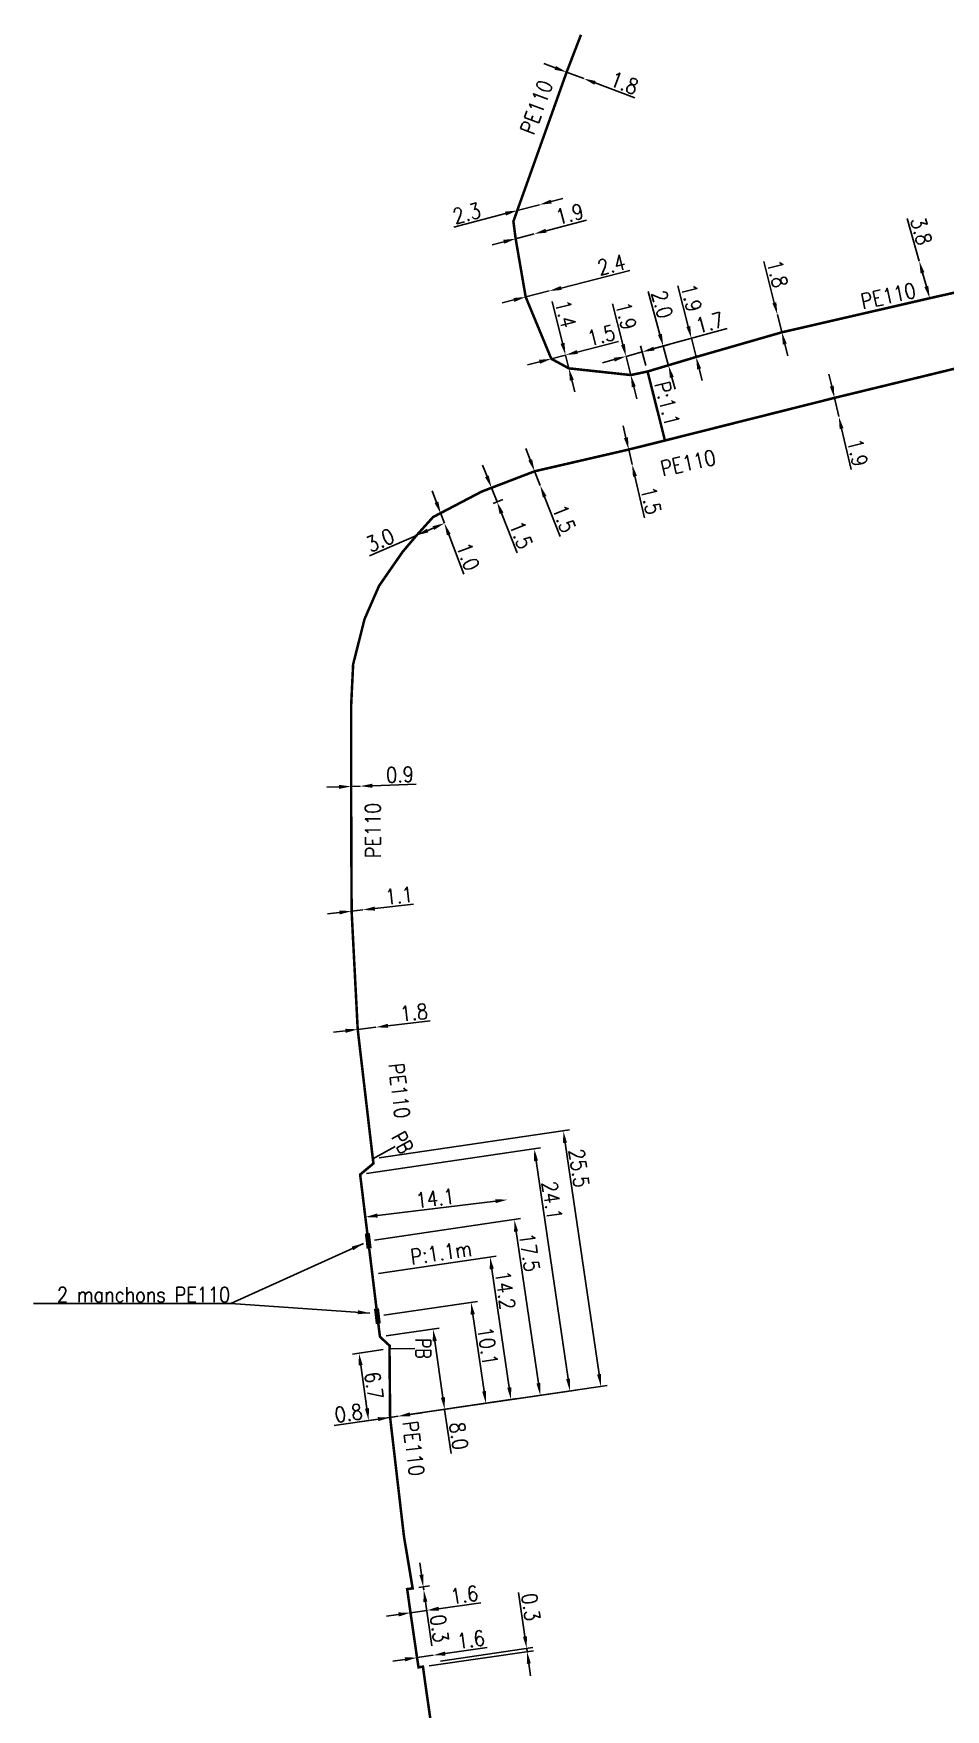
# Model space of a CAD drawing. Header units: millimetres. Extents: x 147000 to 147997, y 130417 to 131006.
# Drawn here: x 147166.3 to 147256.1, y 130835 to 131000.1 of the extents above; entities that cross this region are included whole.
import ezdxf
from ezdxf.enums import TextEntityAlignment as Align

# ---------------------------------------------------------------- set-up
doc = ezdxf.new("R2010")
doc.units = ezdxf.units.MM
doc.header["$PDMODE"] = 34
doc.linetypes.add('L_100_PE', pattern=[14, 10, -1.5, 1, -1.5])
doc.layers.get('0').update_dxf_attribs({"linetype": 'CONTINUOUS'})
doc.layers.get('Defpoints').update_dxf_attribs({"linetype": 'CONTINUOUS'})
doc.layers.add('L_140', color=3, linetype='CONTINUOUS')
doc.layers.add('L_340', color=7, linetype='CONTINUOUS')
doc.styles.add('G_ROMANS', font='ROMANS.SHX', dxfattribs={"width": 0.75})
doc.styles.get("Standard").update_dxf_attribs({"font": 'romans.shx', "width": 0.85})
doc.dimstyles.get("Standard").update_dxf_attribs({"dimtxt": 1.5, "dimasz": 1.2, "dimexe": 0.625, "dimexo": 0.625, "dimgap": 0.25, "dimtad": 1, "dimdec": 1, "dimzin": 0, "dimdsep": 46, "dimtxsty": 'Standard', "dimcen": -0.5, "dimadec": 0, "dimazin": 0, "dimtfac": 1, "dimtdec": 1, "dimtmove": 0, "dimatfit": 3, "dimfxl": 0, "dimtolj": 1, "dimtzin": 0, "dimarcsym": 0})

# ---------------------------------------------------------------- blocks, each defined once
blk = doc.blocks.new('*D0')
at = {"layer": 'Defpoints', "color": 0, "linetype": 'Continuous', "transparency": 16777216}
for p in [(147213, 130885.24), (147213, 130885.24), (147199, 130883.53)]:
    blk.add_point(p, dxfattribs=at)
at = {"layer": 'L_140', "color": 0, "linetype": 'Continuous', "lineweight": -2, "transparency": 16777216}
for p, q in [((147212.92, 130885.86), (147212.92, 130885.86)), ((147198.92, 130884.15), (147198.92, 130884.15)), ((147200.19, 130883.68), (147211.81, 130885.09))]:
    blk.add_line(p, q, dxfattribs=at)
at = {"layer": 'L_140', "color": 0, "linetype": 'Continuous', "transparency": 16777216}
for points in [[(147211.78, 130885.29), (147211.83, 130884.9), (147213, 130885.24)], [(147200.17, 130883.88), (147200.22, 130883.48), (147199, 130883.53)]]:
    blk.add_solid(points, dxfattribs=at)
at = {"layer": 'L_140', "color": 0, "linetype": 'Continuous', "transparency": 16777216, "insert": (147205.88, 130885.38), "char_height": 1.5, "attachment_point": 5, "rotation": 6.949}
blk.add_mtext('\\A1;14.1', dxfattribs=at)
blk = doc.blocks.new('*D1')
at = {"layer": 'Defpoints', "color": 0, "linetype": 'Continuous', "transparency": 16777216}
for p in [(147201.38, 130870.56), (147202.23, 130863.91), (147199.33, 130863.49)]:
    blk.add_point(p, dxfattribs=at)
at = {"layer": 'L_340', "color": 0, "linetype": 'Continuous', "lineweight": -2, "transparency": 16777216}
for p, q in [((147200.76, 130870.47), (147197.75, 130870.03)), ((147198.55, 130868.94), (147199.16, 130864.68)), ((147201.61, 130863.82), (147198.72, 130863.4))]:
    blk.add_line(p, q, dxfattribs=at)
at = {"layer": 'L_340', "color": 0, "linetype": 'Continuous', "transparency": 16777216}
for points in [[(147198.74, 130868.97), (147198.35, 130868.91), (147198.37, 130870.12)], [(147199.36, 130864.71), (147198.96, 130864.65), (147199.33, 130863.49)]]:
    blk.add_solid(points, dxfattribs=at)
at = {"layer": 'L_340', "color": 0, "linetype": 'Continuous', "transparency": 16777216, "insert": (147199.85, 130866.93), "char_height": 1.5, "attachment_point": 5, "rotation": 278.2511}
blk.add_mtext('\\A1;6.7', dxfattribs=at)
blk = doc.blocks.new('*D2')
at = {"layer": 'Defpoints', "color": 0, "linetype": 'Continuous', "transparency": 16777216}
for p in [(147200.44, 130871.74), (147202.23, 130863.91), (147206.81, 130864.58)]:
    blk.add_point(p, dxfattribs=at)
at = {"layer": 'L_140', "color": 0, "linetype": 'Continuous', "lineweight": -2, "transparency": 16777216}
for p, q in [((147201.06, 130871.83), (147206.28, 130872.59)), ((147205.84, 130871.31), (147206.64, 130865.77)), ((147202.85, 130864), (147207.43, 130864.67)), ((147206.81, 130864.58), (147207.44, 130860.25))]:
    blk.add_line(p, q, dxfattribs=at)
at = {"layer": 'L_140', "color": 0, "linetype": 'Continuous', "transparency": 16777216}
for points in [[(147206.04, 130871.34), (147205.64, 130871.28), (147205.66, 130872.5)], [(147206.84, 130865.79), (147206.44, 130865.74), (147206.81, 130864.58)]]:
    blk.add_solid(points, dxfattribs=at)
at = {"layer": 'L_140', "color": 0, "linetype": 'Continuous', "transparency": 16777216, "insert": (147208.2, 130861.96), "char_height": 1.5, "attachment_point": 5, "rotation": 278.2511}
blk.add_mtext('\\A1;8.0', dxfattribs=at)
blk = doc.blocks.new('*D3')
at = {"layer": 'Defpoints', "color": 0, "linetype": 'Continuous', "transparency": 16777216}
for p in [(147200.19, 130873.77), (147202.23, 130863.91), (147210.87, 130865.18)]:
    blk.add_point(p, dxfattribs=at)
at = {"layer": 'L_340', "color": 0, "linetype": 'Continuous', "lineweight": -2, "transparency": 16777216}
for p, q in [((147200.81, 130873.86), (147210.03, 130875.22)), ((147209.58, 130873.94), (147210.7, 130866.37)), ((147202.85, 130864), (147211.49, 130865.28))]:
    blk.add_line(p, q, dxfattribs=at)
at = {"layer": 'L_340', "color": 0, "linetype": 'Continuous', "transparency": 16777216}
for points in [[(147209.78, 130873.97), (147209.38, 130873.91), (147209.41, 130875.13)], [(147210.89, 130866.4), (147210.5, 130866.34), (147210.87, 130865.18)]]:
    blk.add_solid(points, dxfattribs=at)
at = {"layer": 'L_340', "color": 0, "linetype": 'Continuous', "transparency": 16777216, "insert": (147211.05, 130870.82), "char_height": 1.5, "attachment_point": 5, "rotation": 278.3674}
blk.add_mtext('\\A1;10.1', dxfattribs=at)
blk = doc.blocks.new('*D4')
at = {"layer": 'Defpoints', "color": 0, "linetype": 'Continuous', "transparency": 16777216}
for p in [(147199.69, 130877.89), (147213.34, 130865.55), (147202.23, 130863.91)]:
    blk.add_point(p, dxfattribs=at)
at = {"layer": 'L_140', "color": 0, "linetype": 'Continuous', "lineweight": -2, "transparency": 16777216}
for p, q in [((147200.31, 130877.98), (147211.89, 130879.69)), ((147211.45, 130878.41), (147213.17, 130866.74)), ((147202.85, 130864), (147213.96, 130865.64))]:
    blk.add_line(p, q, dxfattribs=at)
at = {"layer": 'L_140', "color": 0, "linetype": 'Continuous', "transparency": 16777216}
for points in [[(147211.65, 130878.44), (147211.25, 130878.38), (147211.28, 130879.6)], [(147213.37, 130866.76), (147212.97, 130866.71), (147213.34, 130865.55)]]:
    blk.add_solid(points, dxfattribs=at)
at = {"layer": 'L_140', "color": 0, "linetype": 'Continuous', "transparency": 16777216, "insert": (147212.77, 130876.32), "char_height": 1.5, "attachment_point": 5, "rotation": 278.3674}
blk.add_mtext('\\A1;14.2', dxfattribs=at)
blk = doc.blocks.new('*D5')
at = {"layer": 'Defpoints', "color": 0, "linetype": 'Continuous', "transparency": 16777216}
for p in [(147199.29, 130881.17), (147216.22, 130865.97), (147202.23, 130863.91)]:
    blk.add_point(p, dxfattribs=at)
at = {"layer": 'L_340', "color": 0, "linetype": 'Continuous', "lineweight": -2, "transparency": 16777216}
for p, q in [((147199.91, 130881.26), (147214.29, 130883.38)), ((147213.85, 130882.1), (147216.04, 130867.16)), ((147202.85, 130864), (147216.84, 130866.06))]:
    blk.add_line(p, q, dxfattribs=at)
at = {"layer": 'L_340', "color": 0, "linetype": 'Continuous', "transparency": 16777216}
for points in [[(147214.04, 130882.13), (147213.65, 130882.07), (147213.67, 130883.28)], [(147216.24, 130867.19), (147215.85, 130867.13), (147216.22, 130865.97)]]:
    blk.add_solid(points, dxfattribs=at)
at = {"layer": 'L_340', "color": 0, "linetype": 'Continuous', "transparency": 16777216, "insert": (147215.16, 130880.05), "char_height": 1.5, "attachment_point": 5, "rotation": 278.3674}
blk.add_mtext('\\A1;17.5', dxfattribs=at)
blk = doc.blocks.new('*D6')
at = {"layer": 'Defpoints', "color": 0, "linetype": 'Continuous', "transparency": 16777216}
for p in [(147198.49, 130887.72), (147219.14, 130866.4), (147202.23, 130863.91)]:
    blk.add_point(p, dxfattribs=at)
at = {"layer": 'L_140', "color": 0, "linetype": 'Continuous', "lineweight": -2, "transparency": 16777216}
for p, q in [((147199.11, 130887.81), (147216.25, 130890.34)), ((147215.81, 130889.06), (147218.97, 130867.59)), ((147202.85, 130864), (147219.76, 130866.49))]:
    blk.add_line(p, q, dxfattribs=at)
at = {"layer": 'L_140', "color": 0, "linetype": 'Continuous', "transparency": 16777216}
for points in [[(147216.01, 130889.09), (147215.61, 130889.03), (147215.63, 130890.24)], [(147219.16, 130867.62), (147218.77, 130867.56), (147219.14, 130866.4)]]:
    blk.add_solid(points, dxfattribs=at)
at = {"layer": 'L_140', "color": 0, "linetype": 'Continuous', "transparency": 16777216, "insert": (147217.39, 130885.15), "char_height": 1.5, "attachment_point": 5, "rotation": 278.3674}
blk.add_mtext('\\A1;24.1', dxfattribs=at)
blk = doc.blocks.new('*D7')
at = {"layer": 'Defpoints', "color": 0, "linetype": 'Continuous', "transparency": 16777216}
for p in [(147199.74, 130889.27), (147222.19, 130866.85), (147202.23, 130863.91)]:
    blk.add_point(p, dxfattribs=at)
at = {"layer": 'L_340', "color": 0, "linetype": 'Continuous', "lineweight": -2, "transparency": 16777216}
for p, q in [((147200.36, 130889.36), (147219.11, 130892.12)), ((147218.66, 130890.84), (147222.02, 130868.04)), ((147202.85, 130864), (147222.81, 130866.94))]:
    blk.add_line(p, q, dxfattribs=at)
at = {"layer": 'L_340', "color": 0, "linetype": 'Continuous', "transparency": 16777216}
for points in [[(147218.86, 130890.87), (147218.47, 130890.81), (147218.49, 130892.03)], [(147222.22, 130868.07), (147221.82, 130868.01), (147222.19, 130866.85)]]:
    blk.add_solid(points, dxfattribs=at)
at = {"layer": 'L_340', "color": 0, "linetype": 'Continuous', "transparency": 16777216, "insert": (147220.04, 130888.35), "char_height": 1.5, "attachment_point": 5, "rotation": 278.3674}
blk.add_mtext('\\A1;25.5', dxfattribs=at)
blk = doc.blocks.new('*D8')
at = {"layer": 'Defpoints', "color": 0, "linetype": 'Continuous', "transparency": 16777216}
for p in [(147201.44, 130863.8), (147202.23, 130863.91), (147202.23, 130863.91)]:
    blk.add_point(p, dxfattribs=at)
at = {"layer": 'L_140', "color": 0, "linetype": 'Continuous', "lineweight": -2, "transparency": 16777216}
for p, q in [((147202.23, 130863.91), (147201.44, 130863.8)), ((147203.42, 130864.09), (147204.6, 130864.26)), ((147200.25, 130863.62), (147195.93, 130862.99))]:
    blk.add_line(p, q, dxfattribs=at)
at = {"layer": 'L_140', "color": 0, "linetype": 'Continuous', "transparency": 16777216}
for points in [[(147200.22, 130863.82), (147200.28, 130863.42), (147201.44, 130863.8)], [(147203.39, 130864.29), (147203.45, 130863.89), (147202.23, 130863.91)]]:
    blk.add_solid(points, dxfattribs=at)
at = {"layer": 'L_140', "color": 0, "linetype": 'Continuous', "transparency": 16777216, "insert": (147197.35, 130864.21), "char_height": 1.5, "attachment_point": 5, "rotation": 8.3674}
blk.add_mtext('\\A1;0.8', dxfattribs=at)
blk = doc.blocks.new('*D9')
at = {"layer": 'Defpoints', "color": 0, "linetype": 'Continuous', "transparency": 16777216}
for p in [(147198.25, 130902.02), (147200.04, 130902.23), (147200.04, 130902.23)]:
    blk.add_point(p, dxfattribs=at)
at = {"layer": 'L_140', "color": 0, "linetype": 'Continuous', "lineweight": -2, "transparency": 16777216}
for p, q in [((147197.06, 130901.88), (147195.87, 130901.74)), ((147198.18, 130902.64), (147198.18, 130902.64)), ((147198.25, 130902.02), (147200.04, 130902.23)), ((147199.96, 130902.85), (147199.96, 130902.85)), ((147201.23, 130902.37), (147205.39, 130902.86))]:
    blk.add_line(p, q, dxfattribs=at)
at = {"layer": 'L_140', "color": 0, "linetype": 'Continuous', "transparency": 16777216}
for points in [[(147197.03, 130902.08), (147197.08, 130901.68), (147198.25, 130902.02)], [(147201.21, 130902.57), (147201.25, 130902.17), (147200.04, 130902.23)]]:
    blk.add_solid(points, dxfattribs=at)
at = {"layer": 'L_140', "color": 0, "linetype": 'Continuous', "transparency": 16777216, "insert": (147203.79, 130903.68), "char_height": 1.5, "attachment_point": 5, "rotation": 6.6789}
blk.add_mtext('\\A1;1.8', dxfattribs=at)
blk = doc.blocks.new('L_340_13')
at = {"color": 0, "linetype": 'Continuous', "flags": 128}
blk.add_lwpolyline([(0, 0), (0, 2.5)], dxfattribs=at)
at = {"color": 0, "linetype": 'Continuous', "style": 'G_ROMANS', "width": 0.75}
blk.add_text('PB', height=1.5, dxfattribs=at).set_placement((0, 3.33), align=Align.MIDDLE)
at = {"color": 0, "linetype": 'Continuous', "width": 0.75, "flags": 3}
for tag, p in [('DEF_LEG', (0, -10)), ('DEF_COUP', (0, -12.5)), ('DEF_TYPE', (0, -15))]:
    blk.add_attdef(tag, text='', height=1.2, dxfattribs=at).set_placement(p, align=Align.MIDDLE)
blk = doc.blocks.new('L_340_02')
at = {"color": 0, "linetype": 'Continuous'}
blk.add_solid([(-0.75, 0.5), (0.75, 0.5), (-0.75, 0), (0.75, 0)], dxfattribs=at)
at = {"color": 0, "linetype": 'Continuous', "width": 0.75, "flags": 3}
for tag, p in [('DEF_LEG', (0, -4.5)), ('DEF_COUP', (0, -7)), ('DEF_TYPE', (0, -9.5))]:
    blk.add_attdef(tag, text='', height=1.2, dxfattribs=at).set_placement(p, align=Align.MIDDLE)
blk = doc.blocks.new('*D27')
at = {"layer": 'Defpoints', "color": 0, "linetype": 'Continuous', "transparency": 16777216}
for p in [(147218.82, 130996.32), (147220.5, 130995.69), (147220.5, 130995.69)]:
    blk.add_point(p, dxfattribs=at)
at = {"layer": 'L_140', "color": 0, "linetype": 'Continuous', "lineweight": -2, "transparency": 16777216}
for p, q in [((147217.69, 130996.74), (147216.57, 130997.17)), ((147218.82, 130996.32), (147220.5, 130995.69)), ((147221.62, 130995.26), (147225.54, 130993.78))]:
    blk.add_line(p, q, dxfattribs=at)
at = {"layer": 'L_140', "color": 0, "linetype": 'Continuous', "transparency": 16777216}
for points in [[(147217.77, 130996.93), (147217.62, 130996.56), (147218.82, 130996.32)], [(147221.69, 130995.45), (147221.55, 130995.08), (147220.5, 130995.69)]]:
    blk.add_solid(points, dxfattribs=at)
at = {"layer": 'L_140', "color": 0, "linetype": 'Continuous', "transparency": 16777216, "insert": (147224.5, 130995.25), "char_height": 1.5, "attachment_point": 5, "rotation": 339.3302}
blk.add_mtext('\\A1;1.8', dxfattribs=at)
blk = doc.blocks.new('*D28')
at = {"layer": 'Defpoints', "color": 0, "linetype": 'Continuous', "transparency": 16777216}
for p in [(147217.11, 130974.76), (147217.11, 130974.76), (147214.79, 130974.17)]:
    blk.add_point(p, dxfattribs=at)
at = {"layer": 'L_140', "color": 0, "linetype": 'Continuous', "lineweight": -2, "transparency": 16777216}
for p, q in [((147218.28, 130975.05), (147225.04, 130976.77)), ((147214.79, 130974.17), (147217.11, 130974.76)), ((147213.62, 130973.88), (147212.46, 130973.58))]:
    blk.add_line(p, q, dxfattribs=at)
at = {"layer": 'L_140', "color": 0, "linetype": 'Continuous', "transparency": 16777216}
for points in [[(147218.23, 130975.25), (147218.33, 130974.86), (147217.11, 130974.76)], [(147213.58, 130974.07), (147213.67, 130973.68), (147214.79, 130974.17)]]:
    blk.add_solid(points, dxfattribs=at)
at = {"layer": 'L_140', "color": 0, "linetype": 'Continuous', "transparency": 16777216, "insert": (147223.23, 130977.34), "char_height": 1.5, "attachment_point": 5, "rotation": 14.2021}
blk.add_mtext('\\A1;2.4', dxfattribs=at)
blk = doc.blocks.new('*D29')
at = {"layer": 'Defpoints', "color": 0, "linetype": 'Continuous', "transparency": 16777216}
for p in [(147213.8, 130979.91), (147215.63, 130980.39), (147215.63, 130980.39)]:
    blk.add_point(p, dxfattribs=at)
at = {"layer": 'L_140', "color": 0, "linetype": 'Continuous', "lineweight": -2, "transparency": 16777216}
for p, q in [((147216.79, 130980.7), (147220.79, 130981.75)), ((147212.64, 130979.6), (147211.48, 130979.3)), ((147213.8, 130979.91), (147215.63, 130980.39))]:
    blk.add_line(p, q, dxfattribs=at)
at = {"layer": 'L_140', "color": 0, "linetype": 'Continuous', "transparency": 16777216}
for points in [[(147216.74, 130980.89), (147216.85, 130980.5), (147215.63, 130980.39)], [(147212.58, 130979.8), (147212.69, 130979.41), (147213.8, 130979.91)]]:
    blk.add_solid(points, dxfattribs=at)
at = {"layer": 'L_140', "color": 0, "linetype": 'Continuous', "transparency": 16777216, "insert": (147219.12, 130982.34), "char_height": 1.5, "attachment_point": 5, "rotation": 14.7285}
blk.add_mtext('\\A1;1.9', dxfattribs=at)
blk = doc.blocks.new('*D30')
at = {"layer": 'Defpoints', "color": 0, "linetype": 'Continuous', "transparency": 16777216}
for p in [(147218.71, 130968.45), (147218.71, 130968.45), (147219.04, 130967.14)]:
    blk.add_point(p, dxfattribs=at)
at = {"layer": 'L_140', "color": 0, "linetype": 'Continuous', "lineweight": -2, "transparency": 16777216}
for p, q in [((147218.42, 130969.61), (147217.38, 130973.73)), ((147218.11, 130968.29), (147218.11, 130968.29)), ((147219.04, 130967.14), (147218.71, 130968.45)), ((147218.44, 130966.98), (147218.44, 130966.98)), ((147219.34, 130965.97), (147219.63, 130964.81))]:
    blk.add_line(p, q, dxfattribs=at)
at = {"layer": 'L_140', "color": 0, "linetype": 'Continuous', "transparency": 16777216}
for points in [[(147218.61, 130969.66), (147218.22, 130969.56), (147218.71, 130968.45)], [(147219.53, 130966.02), (147219.14, 130965.92), (147219.04, 130967.14)]]:
    blk.add_solid(points, dxfattribs=at)
at = {"layer": 'L_140', "color": 0, "linetype": 'Continuous', "transparency": 16777216, "insert": (147218.72, 130972.5), "char_height": 1.5, "attachment_point": 5, "rotation": 284.2021}
blk.add_mtext('\\A1;1.4', dxfattribs=at)
blk = doc.blocks.new('*D31')
at = {"layer": 'Defpoints', "color": 0, "linetype": 'Continuous', "transparency": 16777216}
for p in [(147224.67, 130968.32), (147224.67, 130968.32), (147225.14, 130966.48)]:
    blk.add_point(p, dxfattribs=at)
at = {"layer": 'L_140', "color": 0, "linetype": 'Continuous', "lineweight": -2, "transparency": 16777216}
for p, q in [((147224.37, 130969.48), (147223.35, 130973.48)), ((147225.14, 130966.48), (147224.67, 130968.32)), ((147225.43, 130965.32), (147225.73, 130964.15))]:
    blk.add_line(p, q, dxfattribs=at)
at = {"layer": 'L_140', "color": 0, "linetype": 'Continuous', "transparency": 16777216}
for points in [[(147224.56, 130969.53), (147224.18, 130969.43), (147224.67, 130968.32)], [(147225.63, 130965.37), (147225.24, 130965.27), (147225.14, 130966.48)]]:
    blk.add_solid(points, dxfattribs=at)
at = {"layer": 'L_140', "color": 0, "linetype": 'Continuous', "transparency": 16777216, "insert": (147224.68, 130972.31), "char_height": 1.5, "attachment_point": 5, "rotation": 284.2982}
blk.add_mtext('\\A1;1.9', dxfattribs=at)
blk = doc.blocks.new('*D32')
at = {"layer": 'Defpoints', "color": 0, "linetype": 'Continuous', "transparency": 16777216}
for p in [(147217.31, 130968.08), (147218.71, 130968.45), (147218.71, 130968.45)]:
    blk.add_point(p, dxfattribs=at)
at = {"layer": 'L_140', "color": 0, "linetype": 'Continuous', "lineweight": -2, "transparency": 16777216}
for p, q in [((147219.87, 130968.75), (147223.93, 130969.8)), ((147216.15, 130967.78), (147214.98, 130967.48)), ((147217.31, 130968.08), (147218.71, 130968.45))]:
    blk.add_line(p, q, dxfattribs=at)
at = {"layer": 'L_140', "color": 0, "linetype": 'Continuous', "transparency": 16777216}
for points in [[(147216.1, 130967.98), (147216.2, 130967.59), (147217.31, 130968.08)], [(147219.82, 130968.94), (147219.92, 130968.56), (147218.71, 130968.45)]]:
    blk.add_solid(points, dxfattribs=at)
at = {"layer": 'L_140', "color": 0, "linetype": 'Continuous', "transparency": 16777216, "insert": (147222.23, 130970.39), "char_height": 1.5, "attachment_point": 5, "rotation": 14.529}
blk.add_mtext('\\A1;1.5', dxfattribs=at)
blk = doc.blocks.new('*D33')
at = {"layer": 'Defpoints', "color": 0, "linetype": 'Continuous', "transparency": 16777216}
for p in [(147228.33, 130969.33), (147226.26, 130968.76), (147226.79, 130966.83)]:
    blk.add_point(p, dxfattribs=at)
at = {"layer": 'L_140', "color": 0, "linetype": 'Continuous', "lineweight": -2, "transparency": 16777216}
for p, q in [((147228.01, 130970.49), (147226.84, 130974.7)), ((147226.86, 130968.93), (147228.93, 130969.5)), ((147228.86, 130967.4), (147228.33, 130969.33)), ((147227.39, 130967), (147229.46, 130967.57)), ((147229.18, 130966.25), (147229.5, 130965.09))]:
    blk.add_line(p, q, dxfattribs=at)
at = {"layer": 'L_140', "color": 0, "linetype": 'Continuous', "transparency": 16777216}
for points in [[(147228.2, 130970.54), (147227.81, 130970.43), (147228.33, 130969.33)], [(147229.37, 130966.3), (147228.99, 130966.19), (147228.86, 130967.4)]]:
    blk.add_solid(points, dxfattribs=at)
at = {"layer": 'L_140', "color": 0, "linetype": 'Continuous', "transparency": 16777216, "insert": (147228.23, 130973.44), "char_height": 1.5, "attachment_point": 5, "rotation": 285.4388}
blk.add_mtext('\\A1;2.0', dxfattribs=at)
blk = doc.blocks.new('*D34')
at = {"layer": 'Defpoints', "color": 0, "linetype": 'Continuous', "transparency": 16777216}
for p in [(147224.67, 130968.32), (147224.67, 130968.32), (147226.79, 130966.83)]:
    blk.add_point(p, dxfattribs=at)
at = {"layer": 'L_140', "color": 0, "linetype": 'Continuous', "lineweight": -2, "transparency": 16777216}
for p, q in [((147227.41, 130969.08), (147234.62, 130971.07)), ((147226.62, 130967.43), (147226.09, 130969.36)), ((147223.51, 130968), (147222.35, 130967.68)), ((147224.5, 130968.92), (147224.5, 130968.92)), ((147224.67, 130968.32), (147226.26, 130968.76))]:
    blk.add_line(p, q, dxfattribs=at)
at = {"layer": 'L_140', "color": 0, "linetype": 'Continuous', "transparency": 16777216}
for points in [[(147223.46, 130968.19), (147223.56, 130967.81), (147224.67, 130968.32)], [(147227.36, 130969.27), (147227.47, 130968.89), (147226.26, 130968.76)]]:
    blk.add_solid(points, dxfattribs=at)
at = {"layer": 'L_140', "color": 0, "linetype": 'Continuous', "transparency": 16777216, "insert": (147232.91, 130971.64), "char_height": 1.5, "attachment_point": 5, "rotation": 15.4388}
blk.add_mtext('\\A1;1.7', dxfattribs=at)
blk = doc.blocks.new('*D35')
at = {"layer": 'Defpoints', "color": 0, "linetype": 'Continuous', "transparency": 16777216}
for p in [(147231.1, 130970.1), (147231.1, 130970.1), (147231.57, 130968.26)]:
    blk.add_point(p, dxfattribs=at)
at = {"layer": 'L_140', "color": 0, "linetype": 'Continuous', "lineweight": -2, "transparency": 16777216}
for p, q in [((147230.8, 130971.26), (147229.78, 130975.26)), ((147231.57, 130968.26), (147231.1, 130970.1)), ((147231.7, 130970.25), (147231.7, 130970.25)), ((147232.17, 130968.41), (147232.17, 130968.41)), ((147231.86, 130967.09), (147232.16, 130965.93))]:
    blk.add_line(p, q, dxfattribs=at)
at = {"layer": 'L_140', "color": 0, "linetype": 'Continuous', "transparency": 16777216}
for points in [[(147230.99, 130971.31), (147230.61, 130971.21), (147231.1, 130970.1)], [(147232.06, 130967.14), (147231.67, 130967.04), (147231.57, 130968.26)]]:
    blk.add_solid(points, dxfattribs=at)
at = {"layer": 'L_140', "color": 0, "linetype": 'Continuous', "transparency": 16777216, "insert": (147231.11, 130974.09), "char_height": 1.5, "attachment_point": 5, "rotation": 284.2982}
blk.add_mtext('\\A1;1.9', dxfattribs=at)
blk = doc.blocks.new('*D36')
at = {"layer": 'Defpoints', "color": 0, "linetype": 'Continuous', "transparency": 16777216}
for p in [(147239.57, 130972.44), (147239.57, 130972.44), (147240.01, 130970.69)]:
    blk.add_point(p, dxfattribs=at)
at = {"layer": 'L_140', "color": 0, "linetype": 'Continuous', "lineweight": -2, "transparency": 16777216}
for p, q in [((147239.27, 130973.6), (147238.24, 130977.66)), ((147240.01, 130970.69), (147239.57, 130972.44)), ((147240.3, 130969.53), (147240.6, 130968.37))]:
    blk.add_line(p, q, dxfattribs=at)
at = {"layer": 'L_140', "color": 0, "linetype": 'Continuous', "transparency": 16777216}
for points in [[(147239.47, 130973.65), (147239.08, 130973.55), (147239.57, 130972.44)], [(147240.5, 130969.58), (147240.11, 130969.48), (147240.01, 130970.69)]]:
    blk.add_solid(points, dxfattribs=at)
at = {"layer": 'L_140', "color": 0, "linetype": 'Continuous', "transparency": 16777216, "insert": (147239.58, 130976.46), "char_height": 1.5, "attachment_point": 5, "rotation": 284.1954}
blk.add_mtext('\\A1;1.8', dxfattribs=at)
blk = doc.blocks.new('*D37')
at = {"layer": 'Defpoints', "color": 0, "linetype": 'Continuous', "transparency": 16777216}
for p in [(147224.93, 130959.14), (147225.27, 130957.67), (147225.27, 130957.67)]:
    blk.add_point(p, dxfattribs=at)
at = {"layer": 'L_140', "color": 0, "linetype": 'Continuous', "lineweight": -2, "transparency": 16777216}
for p, q in [((147224.66, 130960.3), (147224.39, 130961.47)), ((147224.93, 130959.14), (147225.27, 130957.67)), ((147225.55, 130956.51), (147226.49, 130952.42))]:
    blk.add_line(p, q, dxfattribs=at)
at = {"layer": 'L_140', "color": 0, "linetype": 'Continuous', "transparency": 16777216}
for points in [[(147224.86, 130960.35), (147224.47, 130960.26), (147224.93, 130959.14)], [(147225.74, 130956.55), (147225.35, 130956.46), (147225.27, 130957.67)]]:
    blk.add_solid(points, dxfattribs=at)
at = {"layer": 'L_140', "color": 0, "linetype": 'Continuous', "transparency": 16777216, "insert": (147227.13, 130954.11), "char_height": 1.5, "attachment_point": 5, "rotation": 283.0809}
blk.add_mtext('\\A1;1.5', dxfattribs=at)
blk = doc.blocks.new('*D38')
at = {"layer": 'Defpoints', "color": 0, "linetype": 'Continuous', "transparency": 16777216}
for p in [(147245.19, 130964.23), (147245.62, 130962.38), (147245.62, 130962.38)]:
    blk.add_point(p, dxfattribs=at)
at = {"layer": 'L_140', "color": 0, "linetype": 'Continuous', "lineweight": -2, "transparency": 16777216}
for p, q in [((147244.92, 130965.4), (147244.65, 130966.57)), ((147245.19, 130964.23), (147245.62, 130962.38)), ((147245.89, 130961.21), (147246.82, 130957.18))]:
    blk.add_line(p, q, dxfattribs=at)
at = {"layer": 'L_140', "color": 0, "linetype": 'Continuous', "transparency": 16777216}
for points in [[(147245.12, 130965.44), (147244.73, 130965.35), (147245.19, 130964.23)], [(147246.08, 130961.25), (147245.7, 130961.16), (147245.62, 130962.38)]]:
    blk.add_solid(points, dxfattribs=at)
at = {"layer": 'L_140', "color": 0, "linetype": 'Continuous', "transparency": 16777216, "insert": (147247.46, 130958.84), "char_height": 1.5, "attachment_point": 5, "rotation": 282.9829}
blk.add_mtext('\\A1;1.9', dxfattribs=at)
blk = doc.blocks.new('*D39')
at = {"layer": 'Defpoints', "color": 0, "linetype": 'Continuous', "transparency": 16777216}
for p in [(147215.67, 130957), (147216.21, 130955.61), (147216.21, 130955.61)]:
    blk.add_point(p, dxfattribs=at)
at = {"layer": 'L_140', "color": 0, "linetype": 'Continuous', "lineweight": -2, "transparency": 16777216}
for p, q in [((147215.23, 130958.12), (147214.8, 130959.24)), ((147215.67, 130957), (147216.21, 130955.61)), ((147216.65, 130954.49), (147218.18, 130950.59))]:
    blk.add_line(p, q, dxfattribs=at)
at = {"layer": 'L_140', "color": 0, "linetype": 'Continuous', "transparency": 16777216}
for points in [[(147215.42, 130958.19), (147215.05, 130958.05), (147215.67, 130957)], [(147216.84, 130954.56), (147216.47, 130954.42), (147216.21, 130955.61)]]:
    blk.add_solid(points, dxfattribs=at)
at = {"layer": 'L_140', "color": 0, "linetype": 'Continuous', "transparency": 16777216, "insert": (147218.56, 130952.34), "char_height": 1.5, "attachment_point": 5, "rotation": 291.3343}
blk.add_mtext('\\A1;1.5', dxfattribs=at)
blk = doc.blocks.new('*D40')
at = {"layer": 'Defpoints', "color": 0, "linetype": 'Continuous', "transparency": 16777216}
for p in [(147210.46, 130955), (147211.01, 130953.6), (147211.97, 130953.98)]:
    blk.add_point(p, dxfattribs=at)
at = {"layer": 'L_140', "color": 0, "linetype": 'Continuous', "lineweight": -2, "transparency": 16777216}
for p, q in [((147210.98, 130956.49), (147210.53, 130957.61)), ((147211.04, 130955.23), (147212, 130955.61)), ((147211.42, 130955.38), (147211.97, 130953.98)), ((147211.59, 130953.83), (147212.55, 130954.21)), ((147212.41, 130952.87), (147213.95, 130948.97))]:
    blk.add_line(p, q, dxfattribs=at)
at = {"layer": 'L_140', "color": 0, "linetype": 'Continuous', "transparency": 16777216}
for points in [[(147211.16, 130956.57), (147210.79, 130956.42), (147211.42, 130955.38)], [(147212.6, 130952.94), (147212.22, 130952.79), (147211.97, 130953.98)]]:
    blk.add_solid(points, dxfattribs=at)
at = {"layer": 'L_140', "color": 0, "linetype": 'Continuous', "transparency": 16777216, "insert": (147214.33, 130950.73), "char_height": 1.5, "attachment_point": 5, "rotation": 291.5744}
blk.add_mtext('\\A1;1.5', dxfattribs=at)
blk = doc.blocks.new('*D41')
at = {"layer": 'Defpoints', "color": 0, "linetype": 'Continuous', "transparency": 16777216}
for p in [(147206.43, 130952.82), (147206.79, 130951.88), (147206.79, 130951.88)]:
    blk.add_point(p, dxfattribs=at)
at = {"layer": 'L_140', "color": 0, "linetype": 'Continuous', "lineweight": -2, "transparency": 16777216}
for p, q in [((147206, 130953.94), (147205.58, 130955.06)), ((147206.43, 130952.82), (147206.79, 130951.88)), ((147207.21, 130950.76), (147208.71, 130946.85))]:
    blk.add_line(p, q, dxfattribs=at)
at = {"layer": 'L_140', "color": 0, "linetype": 'Continuous', "transparency": 16777216}
for points in [[(147206.19, 130954.01), (147205.82, 130953.87), (147206.43, 130952.82)], [(147207.4, 130950.83), (147207.03, 130950.69), (147206.79, 130951.88)]]:
    blk.add_solid(points, dxfattribs=at)
at = {"layer": 'L_140', "color": 0, "linetype": 'Continuous', "transparency": 16777216, "insert": (147209.11, 130948.6), "char_height": 1.5, "attachment_point": 5, "rotation": 290.8531}
blk.add_mtext('\\A1;1.0', dxfattribs=at)
blk = doc.blocks.new('*D42')
at = {"layer": 'Defpoints', "color": 0, "linetype": 'Continuous', "transparency": 16777216}
for p in [(147197.65, 130913.67), (147198.74, 130913.79), (147198.74, 130913.79)]:
    blk.add_point(p, dxfattribs=at)
at = {"layer": 'L_140', "color": 0, "linetype": 'Continuous', "lineweight": -2, "transparency": 16777216}
for p, q in [((147196.45, 130913.53), (147195.26, 130913.4)), ((147197.65, 130913.67), (147198.74, 130913.79)), ((147199.93, 130913.92), (147203.74, 130914.34))]:
    blk.add_line(p, q, dxfattribs=at)
at = {"layer": 'L_140', "color": 0, "linetype": 'Continuous', "transparency": 16777216}
for points in [[(147196.43, 130913.73), (147196.48, 130913.34), (147197.65, 130913.67)], [(147199.91, 130914.12), (147199.96, 130913.72), (147198.74, 130913.79)]]:
    blk.add_solid(points, dxfattribs=at)
at = {"layer": 'L_140', "color": 0, "linetype": 'Continuous', "transparency": 16777216, "insert": (147202.32, 130915.19), "char_height": 1.5, "attachment_point": 5, "rotation": 6.2844}
blk.add_mtext('\\A1;1.1', dxfattribs=at)
blk = doc.blocks.new('*D43')
at = {"layer": 'Defpoints', "color": 0, "linetype": 'Continuous', "transparency": 16777216}
for p in [(147206.79, 130951.88), (147206.79, 130951.88), (147204.04, 130950.68)]:
    blk.add_point(p, dxfattribs=at)
at = {"layer": 'L_140', "color": 0, "linetype": 'Continuous', "lineweight": -2, "transparency": 16777216}
for p, q in [((147205.69, 130951.4), (147205.14, 130951.16)), ((147204.04, 130950.68), (147199.41, 130948.66))]:
    blk.add_line(p, q, dxfattribs=at)
at = {"layer": 'L_140', "color": 0, "linetype": 'Continuous', "transparency": 16777216}
for points in [[(147205.06, 130951.35), (147205.22, 130950.98), (147204.04, 130950.68)], [(147205.61, 130951.59), (147205.77, 130951.22), (147206.79, 130951.88)]]:
    blk.add_solid(points, dxfattribs=at)
at = {"layer": 'L_140', "color": 0, "linetype": 'Continuous', "transparency": 16777216, "insert": (147200.46, 130950.21), "char_height": 1.5, "attachment_point": 5, "rotation": 23.5963}
blk.add_mtext('\\A1;3.0', dxfattribs=at)
blk = doc.blocks.new('*D44')
at = {"layer": 'Defpoints', "color": 0, "linetype": 'Continuous', "transparency": 16777216}
for p in [(147203.45, 130844.55), (147205.04, 130844.78), (147205.04, 130844.78)]:
    blk.add_point(p, dxfattribs=at)
at = {"layer": 'L_140', "color": 0, "linetype": 'Continuous', "lineweight": -2, "transparency": 16777216}
for p, q in [((147206.22, 130844.95), (147210.37, 130845.54)), ((147202.26, 130844.38), (147201.08, 130844.21)), ((147203.45, 130844.55), (147205.04, 130844.78))]:
    blk.add_line(p, q, dxfattribs=at)
at = {"layer": 'L_140', "color": 0, "linetype": 'Continuous', "transparency": 16777216}
for points in [[(147202.24, 130844.58), (147202.29, 130844.18), (147203.45, 130844.55)], [(147206.2, 130845.15), (147206.25, 130844.75), (147205.04, 130844.78)]]:
    blk.add_solid(points, dxfattribs=at)
at = {"layer": 'L_140', "color": 0, "linetype": 'Continuous', "transparency": 16777216, "insert": (147208.75, 130846.32), "char_height": 1.5, "attachment_point": 5, "rotation": 8.1599}
blk.add_mtext('\\A1;1.6', dxfattribs=at)
blk = doc.blocks.new('*D45')
at = {"layer": 'Defpoints', "color": 0, "linetype": 'Continuous', "transparency": 16777216}
for p in [(147203.66, 130846.95), (147204.75, 130846.81), (147204.75, 130846.81)]:
    blk.add_point(p, dxfattribs=at)
at = {"layer": 'L_140', "color": 0, "linetype": 'Continuous', "lineweight": -2, "transparency": 16777216}
for p, q in [((147204.53, 130848.29), (147204.36, 130849.48)), ((147204.28, 130847.04), (147205.32, 130847.19)), ((147204.7, 130847.1), (147204.75, 130846.81)), ((147204.92, 130845.62), (147205.54, 130841.29))]:
    blk.add_line(p, q, dxfattribs=at)
at = {"layer": 'L_140', "color": 0, "linetype": 'Continuous', "transparency": 16777216}
for points in [[(147204.73, 130848.32), (147204.33, 130848.26), (147204.7, 130847.1)], [(147205.11, 130845.65), (147204.72, 130845.59), (147204.75, 130846.81)]]:
    blk.add_solid(points, dxfattribs=at)
at = {"layer": 'L_140', "color": 0, "linetype": 'Continuous', "transparency": 16777216, "insert": (147206.3, 130843), "char_height": 1.5, "attachment_point": 5, "rotation": 278.1599}
blk.add_mtext('\\A1;0.3', dxfattribs=at)
blk = doc.blocks.new('*D46')
at = {"layer": 'Defpoints', "color": 0, "linetype": 'Continuous', "transparency": 16777216}
for p in [(147204.09, 130840.13), (147205.68, 130840.36), (147205.68, 130840.36)]:
    blk.add_point(p, dxfattribs=at)
at = {"layer": 'L_140', "color": 0, "linetype": 'Continuous', "lineweight": -2, "transparency": 16777216}
for p, q in [((147206.86, 130840.53), (147211.01, 130841.13)), ((147202.9, 130839.96), (147201.72, 130839.79)), ((147204.09, 130840.13), (147205.68, 130840.36))]:
    blk.add_line(p, q, dxfattribs=at)
at = {"layer": 'L_140', "color": 0, "linetype": 'Continuous', "transparency": 16777216}
for points in [[(147206.83, 130840.73), (147206.89, 130840.33), (147205.68, 130840.36)], [(147202.88, 130840.16), (147202.93, 130839.76), (147204.09, 130840.13)]]:
    blk.add_solid(points, dxfattribs=at)
at = {"layer": 'L_140', "color": 0, "linetype": 'Continuous', "transparency": 16777216, "insert": (147209.39, 130841.91), "char_height": 1.5, "attachment_point": 5, "rotation": 8.2534}
blk.add_mtext('\\A1;1.6', dxfattribs=at)
blk = doc.blocks.new('*D49')
at = {"layer": 'Defpoints', "color": 0, "linetype": 'Continuous', "transparency": 16777216}
for p in [(147214.89, 130841.02), (147204.67, 130839.24), (147205.77, 130839.7)]:
    blk.add_point(p, dxfattribs=at)
at = {"layer": 'L_140', "color": 0, "linetype": 'Continuous', "lineweight": -2, "transparency": 16777216}
for p, q in [((147214.71, 130842.21), (147214.09, 130846.53)), ((147205.29, 130839.33), (147215.55, 130840.81)), ((147206.39, 130839.79), (147215.5, 130841.11)), ((147214.93, 130840.72), (147214.89, 130841.02)), ((147215.1, 130839.54), (147215.27, 130838.35))]:
    blk.add_line(p, q, dxfattribs=at)
at = {"layer": 'L_140', "color": 0, "linetype": 'Continuous', "transparency": 16777216}
for points in [[(147214.91, 130842.24), (147214.52, 130842.18), (147214.89, 130841.02)], [(147215.3, 130839.56), (147214.9, 130839.51), (147214.93, 130840.72)]]:
    blk.add_solid(points, dxfattribs=at)
at = {"layer": 'L_140', "color": 0, "linetype": 'Continuous', "transparency": 16777216, "insert": (147215.3, 130845.11), "char_height": 1.5, "attachment_point": 5, "rotation": 278.2534}
blk.add_mtext('\\A1;0.3', dxfattribs=at)
blk = doc.blocks.new('*D59')
at = {"layer": 'Defpoints', "color": 0, "linetype": 'Continuous', "transparency": 16777216}
for p in [(147253.54, 130977.7), (147253.54, 130977.7), (147254.57, 130974.05)]:
    blk.add_point(p, dxfattribs=at)
at = {"layer": 'L_140', "color": 0, "linetype": 'Continuous', "lineweight": -2, "transparency": 16777216}
for p, q in [((147253.54, 130977.7), (147252.35, 130981.91)), ((147254.24, 130975.2), (147253.86, 130976.55)), ((147255.17, 130974.22), (147255.17, 130974.22))]:
    blk.add_line(p, q, dxfattribs=at)
at = {"layer": 'L_140', "color": 0, "linetype": 'Continuous', "transparency": 16777216}
for points in [[(147254.05, 130976.6), (147253.67, 130976.49), (147253.54, 130977.7)], [(147254.43, 130975.26), (147254.05, 130975.15), (147254.57, 130974.05)]]:
    blk.add_solid(points, dxfattribs=at)
at = {"layer": 'L_140', "color": 0, "linetype": 'Continuous', "transparency": 16777216, "insert": (147253.74, 130980.66), "char_height": 1.5, "attachment_point": 5, "rotation": 285.7856}
blk.add_mtext('\\A1;3.8', dxfattribs=at)
blk = doc.blocks.new('*D227')
at = {"layer": 'Defpoints', "color": 0, "linetype": 'Continuous', "transparency": 16777216}
for p in [(147213.96, 130982.69), (147216.14, 130983.26), (147216.14, 130983.26)]:
    blk.add_point(p, dxfattribs=at)
at = {"layer": 'L_140', "color": 0, "linetype": 'Continuous', "lineweight": -2, "transparency": 16777216}
for p, q in [((147216.14, 130983.26), (147213.96, 130982.69)), ((147217.3, 130983.57), (147218.46, 130983.88)), ((147212.8, 130982.39), (147207.71, 130981.05))]:
    blk.add_line(p, q, dxfattribs=at)
at = {"layer": 'L_140', "color": 0, "linetype": 'Continuous', "transparency": 16777216}
for points in [[(147212.75, 130982.58), (147212.85, 130982.19), (147213.96, 130982.69)], [(147217.25, 130983.76), (147217.35, 130983.38), (147216.14, 130983.26)]]:
    blk.add_solid(points, dxfattribs=at)
at = {"layer": 'L_140', "color": 0, "linetype": 'Continuous', "transparency": 16777216, "insert": (147208.99, 130982.42), "char_height": 1.5, "attachment_point": 5, "rotation": 14.7285}
blk.add_mtext('\\A1;2.3', dxfattribs=at)
blk = doc.blocks.new('*D228')
at = {"layer": 'Defpoints', "color": 0, "linetype": 'Continuous', "transparency": 16777216}
for p in [(147197.6, 130925.95), (147198.49, 130925.98), (147198.49, 130925.98)]:
    blk.add_point(p, dxfattribs=at)
at = {"layer": 'L_140', "color": 0, "linetype": 'Continuous', "lineweight": -2, "transparency": 16777216}
for p, q in [((147196.4, 130925.91), (147195.2, 130925.87)), ((147197.6, 130925.95), (147198.49, 130925.98)), ((147199.69, 130926.02), (147204, 130926.17))]:
    blk.add_line(p, q, dxfattribs=at)
at = {"layer": 'L_140', "color": 0, "linetype": 'Continuous', "transparency": 16777216}
for points in [[(147196.39, 130926.11), (147196.4, 130925.71), (147197.6, 130925.95)], [(147199.69, 130926.22), (147199.7, 130925.82), (147198.49, 130925.98)]]:
    blk.add_solid(points, dxfattribs=at)
at = {"layer": 'L_140', "color": 0, "linetype": 'Continuous', "transparency": 16777216, "insert": (147202.41, 130927.12), "char_height": 1.5, "attachment_point": 5, "rotation": 1.9791}
blk.add_mtext('\\A1;0.9', dxfattribs=at)

msp = doc.modelspace()

# ---------------------------------------------------------------- linework, layer by layer
at = {"layer": 'L_140', "linetype": 'L_100_PE', "flags": 128}
for points in [[(147374.03, 131000, 0.25, 0.25, 0), (147366.26, 130997.64, 0.25, 0.25, 0), (147362.98, 130997.19, 0.25, 0.25, 0), (147361.96, 130997.01, 0.25, 0.25, 0), (147348.51, 130993.05, 0.25, 0.25, 0), (147344.88, 130991.77, 0.25, 0.25, 0), (147329.39, 130987.13, 0.25, 0.25, 0), (147295.19, 130976.89, 0.25, 0.25, 0), (147281.81, 130973.31, 0.25, 0.25, 0), (147270.08, 130970.35, 0.25, 0.25, 0), (147257.57, 130967.24, 0.25, 0.25, 0), (147257.57, 130967.24, 0.25, 0.25, 0), (147245.19, 130964.23, 0.25, 0.25, 0), (147228.5, 130960.03, 0.25, 0.25, 0), (147224.93, 130959.14, 0.25, 0.25, 0), (147215.67, 130957, 0.25, 0.25, 0), (147210.46, 130955, 0.25, 0.25, 0), (147205.67, 130952.49, 0.25, 0.25, 0), (147204.04, 130950.68, 0.25, 0.25, 0), (147202.67, 130949.06, 0.25, 0.25, 0), (147200.35, 130945.71, 0.25, 0.25, 0), (147198.92, 130942.43, 0.25, 0.25, 0), (147197.8, 130937.98, 0.25, 0.25, 0), (147197.61, 130934.04, 0.25, 0.25, 0), (147197.6, 130925.95, 0.25, 0.25, 0), (147197.65, 130913.67, 0.25, 0.25, 0), (147198.25, 130902.02, 0.25, 0.25, 0), (147198.25, 130902.02, 0.25, 0.25, 0), (147199.74, 130889.27, 0.25, 0.25, 0), (147199.8, 130888.81, 0.25, 0.25, 0), (147198.49, 130887.72, 0.25, 0.25, 0), (147199, 130883.53, 0.25, 0.25, 0), (147199.2, 130881.91, 0, 0, 0)], [(147347.32, 131000, 0.25, 0.25, 0), (147341.3, 130998.18, 0.25, 0.25, 0), (147323.06, 130992.56, 0.25, 0.25, 0), (147307.86, 130988, 0.25, 0.25, 0), (147303.3, 130986.85, 0.25, 0.25, 0), (147290.51, 130983, 0.25, 0.25, 0), (147266.05, 130976.63, 0.25, 0.25, 0), (147254.57, 130974.05, 0.25, 0.25, 0), (147254.57, 130974.05, 0.25, 0.25, 0), (147240.01, 130970.69, 0.25, 0.25, 0), (147231.57, 130968.26, 0.25, 0.25, 0), (147226.79, 130966.83, 0.25, 0.25, 0), (147225.14, 130966.48, 0.25, 0.25, 0), (147219.04, 130967.14, 0.25, 0.25, 0), (147217.31, 130968.08, 0.25, 0.25, 0), (147214.79, 130974.17, 0.25, 0.25, 0), (147213.8, 130979.91, 0.25, 0.25, 0), (147213.58, 130981.62, 0.25, 0.25, 0), (147213.96, 130982.69, 0.25, 0.25, 0), (147218.82, 130996.32, 0.25, 0.25, 0), (147220.23, 131000, 0, 0, 0)], [(147199.38, 130880.42, 0.25, 0.25, 0), (147199.69, 130877.89, 0.25, 0.25, 0), (147200.1, 130874.52, 0, 0, 0)], [(147200.28, 130873.03, 0.25, 0.25, 0), (147200.44, 130871.74, 0.25, 0.25, 0), (147201.4, 130870.85, 0.25, 0.25, 0), (147201.38, 130870.56, 0.25, 0.25, 0), (147201.44, 130863.8, 0.25, 0.25, 0), (147201.44, 130863.8, 0.25, 0.25, 0), (147202.8, 130852.1, 0.25, 0.25, 0), (147203.66, 130846.95, 0.25, 0.25, 0), (147203.12, 130846.88, 0.25, 0.25, 0), (147203.45, 130844.55, 0.25, 0.25, 0), (147204.09, 130840.13, 0.25, 0.25, 0), (147204.24, 130839.17, 0.25, 0.25, 0), (147204.67, 130839.24, 0.25, 0.25, 0), (147204.67, 130839.24, 0.25, 0.25, 0), (147206.8, 130824.21, 0.25, 0.25, 0), (147215.11, 130776.21, 0.25, 0.25, 0), (147215.11, 130776.21, 0.25, 0.25, 0), (147215.11, 130776.21, 0.25, 0.25, 0), (147215.11, 130776.21, 0.25, 0.25, 0), (147215.11, 130776.21, 0.25, 0.25, 0), (147216.01, 130767.37, 0.25, 0.25, 0), (147216.01, 130767.37, 0.25, 0.25, 0), (147216.48, 130737.91, 0.25, 0.25, 0), (147216.48, 130737.91, 0.25, 0.25, 0), (147216.48, 130737.91, 0.25, 0.25, 0), (147216.48, 130737.91, 0.25, 0.25, 0), (147214.95, 130709.82, 0.25, 0.25, 0), (147215.3, 130703.38, 0.25, 0.25, 0), (147215.3, 130703.38, 0.25, 0.25, 0), (147216.29, 130697.16, 0.25, 0.25, 0), (147217.17, 130692.73, 0, 0, 0)]]:
    msp.add_lwpolyline(points, format="xyseb", dxfattribs=at)
at = {"layer": 'L_140', "linetype": 'L_100_PE', "const_width": 0.25, "flags": 128}
msp.add_lwpolyline([(147226.79, 130966.83), (147228.5, 130960.03)], dxfattribs=at)

# ---------------------------------------------------------------- block references
at = {"layer": 'L_340'}
for name, p, rotation in [('L_340_13', (147199.74, 130889.27), 298.6716595187339), ('L_340_02', (147199.04, 130881.14), 276.9490330699267), ('L_340_02', (147199.94, 130873.74), 276.9490330705719), ('L_340_13', (147201.38, 130870.56), 270.4968631006088)]:
    msp.add_blockref(name, p, dxfattribs=dict(at, rotation=rotation))

# ---------------------------------------------------------------- texts
at = {"layer": 'L_140', "linetype": 'Continuous', "width": 0.85}
for rotation, p in [(69.4416, (147215.85, 130992.86)), (12.4304, (147250.49, 130974.28)), (12.4304, (147230.78, 130957.82)), (90.4143, (147199.75, 130921.61)), (277.1786, (147203.75, 130860.74))]:
    msp.add_text('PE110', height=1.5, rotation=rotation, dxfattribs=at).set_placement(p, align=Align.MIDDLE)
msp.add_text('PE110', height=1.5, rotation=276.6789, dxfattribs=at).set_placement((147201.28, 130898.6))
at = {"layer": 'L_140', "linetype": 'Continuous', "char_height": 1.5}
for s, insert, attachment_point, rotation in [('\\A1;P:1.1', (147228.92, 130965.99), 1, 284.1092), ('\\A1;P:1.1m', (147203.57, 130878.84), 7, 8.3674)]:
    msp.add_mtext(s, dxfattribs=dict(at, insert=insert, attachment_point=attachment_point, rotation=rotation))
at = {"layer": 'L_340', "linetype": 'Continuous', "insert": (147185.69, 130875.13), "char_height": 1.5, "attachment_point": 9}
msp.add_mtext('\\A1;2 manchons PE110', dxfattribs=at)

# ---------------------------------------------------------------- dimensions: what is measured, and where the dimension line sits
at = {"layer": 'L_140', "linetype": 'Continuous'}
for base, p1, p2, angle, picture, middle in [((147220.5, 130995.69), (147218.82, 130996.32), (147220.5, 130995.69), 159.3302, '*D27', (147224.15, 130994.31)), ((147216.136, 130983.2648), (147213.96, 130982.6928), (147216.136, 130983.2648), 194.7285, '*D227', (147209.2468, 130981.4538)), ((147215.63, 130980.39), (147213.8, 130979.91), (147215.63, 130980.39), 194.7285, '*D29', (147219.37, 130981.37)), ((147253.54, 130977.7), (147254.57, 130974.05), (147253.54, 130977.7), 285.7856, '*D59', (147252.78, 130980.38)), ((147217.11, 130974.76), (147214.79, 130974.17), (147217.11, 130974.76), 194.2021, '*D28', (147223.47, 130976.37)), ((147239.57, 130972.44), (147240.01, 130970.69), (147239.57, 130972.44), 284.1954, '*D36', (147238.61, 130976.21)), ((147228.33, 130969.33), (147226.79, 130966.83), (147226.26, 130968.76), 285.4388, '*D33', (147227.27, 130973.17)), ((147231.1, 130970.1), (147231.57, 130968.26), (147231.1, 130970.1), 284.2982, '*D35', (147230.14, 130973.84)), ((147218.71, 130968.45), (147219.04, 130967.14), (147218.71, 130968.45), 284.2021, '*D30', (147217.75, 130972.25)), ((147224.6662, 130968.321), (147226.7892, 130966.832), (147224.6663, 130968.3206), 15.4388, '*D34', (147233.1758, 130970.6711)), ((147224.67, 130968.32), (147225.14, 130966.48), (147224.67, 130968.32), 284.2982, '*D31', (147223.71, 130972.07)), ((147218.7114814, 130968.4485601), (147217.3078511, 130968.0847992), (147218.7114814, 130968.4485601), 194.5289746, '*D32', (147222.481577, 130969.4256075)), ((147245.62, 130962.38), (147245.19, 130964.23), (147245.62, 130962.38), 102.9829, '*D38', (147246.49, 130958.61)), ((147225.27, 130957.67), (147224.93, 130959.14), (147225.27, 130957.67), 103.0809, '*D37', (147226.16, 130953.88)), ((147216.21, 130955.61), (147215.67, 130957), (147216.21, 130955.61), 111.3343, '*D39', (147217.63, 130951.98)), ((147211.97, 130953.98), (147210.46, 130955), (147211.01, 130953.6), 111.5744, '*D40', (147213.4, 130950.36)), ((147206.79, 130951.88), (147206.43, 130952.82), (147206.79, 130951.88), 110.8531, '*D41', (147208.17, 130948.24)), ((147206.79, 130951.88), (147204.04, 130950.68), (147206.79, 130951.88), 203.5963, '*D43', (147200.87, 130949.3)), ((147198.49, 130925.98), (147197.6, 130925.95), (147198.49, 130925.98), 181.9791, '*D228', (147202.45, 130926.12)), ((147198.74, 130913.79), (147197.65, 130913.67), (147198.74, 130913.79), 186.2844, '*D42', (147202.43, 130914.19)), ((147200.04, 130902.23), (147198.25, 130902.02), (147200.04, 130902.23), 186.6789, '*D9', (147203.91, 130902.68)), ((147219.14, 130866.4), (147198.49, 130887.72), (147202.23, 130863.91), 98.3674, '*D6', (147216.4, 130885)), ((147213, 130885.24), (147199, 130883.53), (147213, 130885.24), 186.949, '*D0', (147206, 130884.39)), ((147213.34, 130865.55), (147199.69, 130877.89), (147202.23, 130863.91), 98.3674, '*D4', (147211.78, 130876.18)), ((147206.81, 130864.58), (147200.44, 130871.74), (147202.23, 130863.91), 98.2511, '*D2', (147207.21, 130861.82)), ((147202.23, 130863.91), (147201.44, 130863.8), (147202.23, 130863.91), 188.3674, '*D8', (147197.49, 130863.22)), ((147204.75, 130846.81), (147203.66, 130846.95), (147204.75, 130846.81), 98.1599, '*D45', (147205.31, 130842.86)), ((147205.04, 130844.78), (147203.45, 130844.55), (147205.04, 130844.78), 188.1599, '*D44', (147208.89, 130845.33)), ((147214.89, 130841.02), (147204.67, 130839.24), (147205.77, 130839.7), 278.2534, '*D49', (147214.31, 130844.96)), ((147205.68, 130840.36), (147204.09, 130840.13), (147205.68, 130840.36), 188.2534, '*D46', (147209.53, 130840.92))]:
    dim = msp.add_linear_dim(base=base, p1=p1, p2=p2, angle=angle, dimstyle='Standard', dxfattribs=at)
    dim.commit()
    dim.dimension.update_dxf_attribs({"geometry": picture, "text_midpoint": middle, "dimtype": 160})
at = {"layer": 'L_340', "linetype": 'Continuous'}
for base, p1, angle, picture, middle in [((147222.19, 130866.85), (147199.74, 130889.27), 98.3674, '*D7', (147219.05, 130888.2)), ((147216.22, 130865.97), (147199.29, 130881.17), 98.3674, '*D5', (147214.17, 130879.9)), ((147210.87, 130865.18), (147200.19, 130873.77), 98.3674, '*D3', (147210.06, 130870.67)), ((147199.33, 130863.49), (147201.38, 130870.56), 98.2511, '*D1', (147198.86, 130866.79))]:
    dim = msp.add_linear_dim(base=base, p1=p1, p2=(147202.23, 130863.91), angle=angle, dimstyle='Standard', dxfattribs=at)
    dim.commit()
    dim.dimension.update_dxf_attribs({"geometry": picture, "text_midpoint": middle, "dimtype": 160})

# ---------------------------------------------------------------- leaders
msp.add_leader([(147198.83, 130880.94), (147185.77, 130875)], dimstyle='Standard', override={"dimgap": 0.25, "dimtad": 0}, dxfattribs=at)
at = {"layer": 'L_340', "linetype": 'Continuous', "annotation_type": 0, "has_hookline": 1, "hookline_direction": 1, "text_width": 19.19}
msp.add_leader([(147199.46, 130874.07), (147185.77, 130875)], dimstyle='Standard', override={"dimgap": 0.25, "dimtad": 2}, dxfattribs=at)

doc.saveas('drawing.dxf')
